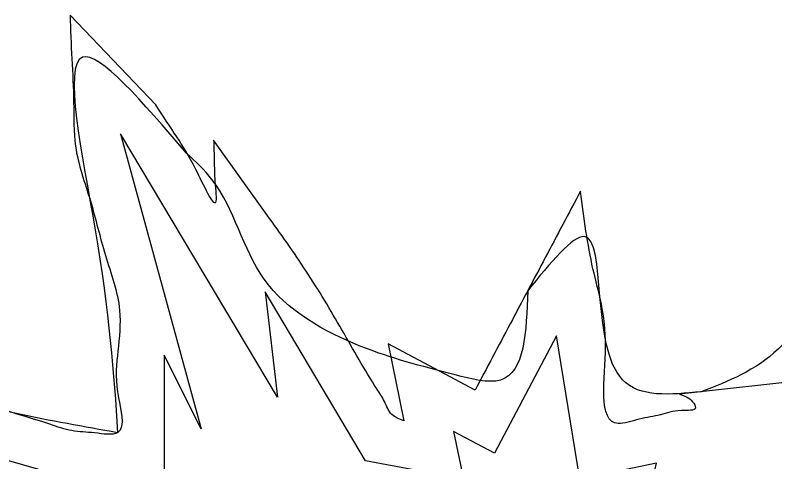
# Model space of a CAD drawing. Header units: inches. Extents: x 0.01 to 3.99, y 0.01 to 4.99.
# Drawn here: x 0.482 to 1.013, y 2.234 to 2.547 of the extents above; entities that cross this region are included whole.
import ezdxf

# ---------------------------------------------------------------- set-up
doc = ezdxf.new("R2010")
doc.units = ezdxf.units.IN
for name, color, linetype in [('Logo', 7, 'CONTINUOUS'), ('outline', 7, 'CONTINUOUS'), ('outline_2', 7, 'CONTINUOUS'), ('pcb_outline', 7, 'CONTINUOUS')]:
    doc.layers.add(name, color=color, linetype=linetype)

msp = doc.modelspace()

# ---------------------------------------------------------------- linework, layer by layer
at = {"layer": 'Logo', "color": 7}
msp.add_lwpolyline([(1.114942, 2.168226), (0.946043, 2.200444), (0.949948, 2.221597), (0.925053, 2.214926), (0.929609, 2.233963), (0.876075, 2.222899), (0.859804, 2.322969), (0.816359, 2.24096), (0.787884, 2.256093), (0.794718, 2.222736), (0.726377, 2.235591), (0.656247, 2.353559), (0.66487, 2.280012), (0.555363, 2.463881), (0.611662, 2.257883), (0.585953, 2.309464), (0.585953, 2.222736), (0.521843, 2.222736), (0.226515, 2.307836), (0.476934, 2.161555), (0.455781, 2.048793), (0.358802, 1.974432), (0.445855, 1.99526), (0.410058, 1.80472)], dxfattribs=at)
at = {"layer": 'outline', "color": 7}
for points in [[(0.579968, 2.484049), (0.520157, 2.546688)], [(0.657702, 2.407236), (0.62036, 2.459483)], [(0.802843, 2.284976), (0.742111, 2.317233), (0.753107, 2.263683)], [(1.037828, 2.292413), (0.945664, 2.282212)]]:
    msp.add_lwpolyline(points, dxfattribs=at)
for points, knots in [([(0.520157, 2.546688), (0.520542, 2.536526), (0.521313, 2.516203), (0.52316, 2.485826), (0.522152, 2.451971), (0.535319, 2.417279), (0.543898, 2.378855), (0.557001, 2.344954), (0.553589, 2.311525), (0.55068, 2.286554), (0.561961, 2.251084), (0.536521, 2.255721), (0.521541, 2.25586), (0.480816, 2.26995), (0.415408, 2.28655), (0.324709, 2.313778), (0.264149, 2.330702), (0.233879, 2.339162)], [0, 0, 0, 0, 0.030493, 0.060987, 0.09148, 0.131024, 0.170585, 0.210048, 0.238552, 0.267055, 0.295561, 0.311632, 0.327538, 0.343583, 0.437985, 0.532395, 0.626744, 0.626744, 0.626744, 0.626744]), ([(0.62036, 2.459483), (0.620552, 2.45453), (0.620935, 2.444626), (0.62086, 2.431957), (0.624085, 2.404558), (0.606481, 2.443739), (0.595341, 2.460858), (0.585084, 2.476332), (0.579968, 2.484049)], [0, 0, 0, 0, 0.014499, 0.028999, 0.043498, 0.07015, 0.096828, 0.123372, 0.123372, 0.123372, 0.123372]), ([(0.945664, 2.282212), (0.948927, 2.281065), (0.953594, 2.279424), (0.958915, 2.270128), (0.943126, 2.2717), (0.932765, 2.26718), (0.917701, 2.265389), (0.886719, 2.254154), (0.89929, 2.323589), (0.883834, 2.367749), (0.878867, 2.405091), (0.876383, 2.423761)], [0, 0, 0, 0, 0.010546, 0.015085, 0.025049, 0.040094, 0.055141, 0.070186, 0.124933, 0.179679, 0.234425, 0.234425, 0.234425, 0.234425]), ([(0.753107, 2.263683), (0.750013, 2.264822), (0.743529, 2.267209), (0.73994, 2.277318), (0.727471, 2.296157), (0.710091, 2.327187), (0.685682, 2.368339), (0.667029, 2.39427), (0.657702, 2.407236)], [0, 0, 0, 0, 0.009427, 0.019757, 0.030015, 0.077914, 0.125792, 0.173667, 0.173667, 0.173667, 0.173667])]:
    msp.add_open_spline(points, degree=3, knots=knots, dxfattribs=at)
msp.add_open_spline([(0.876383, 2.423761), (0.868212, 2.408341), (0.85187, 2.3775), (0.827356, 2.331238), (0.811014, 2.300397), (0.802843, 2.284976)], degree=3, dxfattribs=at)
at = {"layer": 'outline_2', "color": 7}
for points, knots in [([(0.601418, 2.450446), (0.57093, 2.486036), (0.503568, 2.564671), (0.545533, 2.371889), (0.550623, 2.296508), (0.553407, 2.255288)], [0, 0, 0, 0, 0.098628, 0.217918, 0.361858, 0.361858, 0.361858, 0.361858]), ([(0.83961, 2.354369), (0.838606, 2.325744), (0.837108, 2.28307), (0.774073, 2.299561), (0.719902, 2.31334), (0.646212, 2.354375), (0.633343, 2.420682), (0.607732, 2.444559), (0.601418, 2.450446)], [0, 0, 0, 0, 0.065145, 0.097117, 0.165842, 0.248071, 0.326488, 0.35215, 0.35215, 0.35215, 0.35215]), ([(1.222983, 2.436786), (1.212466, 2.433069), (1.173669, 2.419357), (1.201463, 2.33108), (1.109252, 2.313843), (1.050492, 2.363436), (1.012474, 2.303917), (0.979652, 2.291215), (0.960667, 2.283868)], [0, 0, 0, 0, 0.030895, 0.11397, 0.17897, 0.248927, 0.293649, 0.355003, 0.355003, 0.355003, 0.355003]), ([(0.960667, 2.283868), (0.939148, 2.281742), (0.877603, 2.275663), (0.900729, 2.429759), (0.855337, 2.373768), (0.83961, 2.354369)], [0, 0, 0, 0, 0.055565, 0.158921, 0.213713, 0.213713, 0.213713, 0.213713]), ([(0.553407, 2.255288), (0.506285, 2.263613), (0.406421, 2.281256), (0.281464, 2.343515), (0.195128, 2.330845), (0.162779, 2.326098)], [0, 0, 0, 0, 0.143774, 0.304698, 0.401123, 0.401123, 0.401123, 0.401123])]:
    msp.add_open_spline(points, degree=3, knots=knots, dxfattribs=at)
at = {"layer": 'pcb_outline', "color": 7}
for points, knots in [([(0.601418, 2.450446), (0.57093, 2.486036), (0.503568, 2.564671), (0.545533, 2.371889), (0.550623, 2.296508), (0.553407, 2.255288)], [0, 0, 0, 0, 0.098628, 0.217918, 0.361858, 0.361858, 0.361858, 0.361858]), ([(0.83961, 2.354369), (0.838606, 2.325744), (0.837108, 2.28307), (0.774073, 2.299561), (0.719902, 2.31334), (0.646212, 2.354375), (0.633343, 2.420682), (0.607732, 2.444559), (0.601418, 2.450446)], [0, 0, 0, 0, 0.065145, 0.097117, 0.165842, 0.248071, 0.326488, 0.35215, 0.35215, 0.35215, 0.35215]), ([(1.222983, 2.436786), (1.212466, 2.433069), (1.173669, 2.419357), (1.201463, 2.33108), (1.109252, 2.313843), (1.050492, 2.363436), (1.012474, 2.303917), (0.979652, 2.291215), (0.960667, 2.283868)], [0, 0, 0, 0, 0.030895, 0.11397, 0.17897, 0.248927, 0.293649, 0.355003, 0.355003, 0.355003, 0.355003]), ([(0.960667, 2.283868), (0.939148, 2.281742), (0.877603, 2.275663), (0.900729, 2.429759), (0.855337, 2.373768), (0.83961, 2.354369)], [0, 0, 0, 0, 0.055565, 0.158921, 0.213713, 0.213713, 0.213713, 0.213713]), ([(0.553407, 2.255288), (0.506285, 2.263613), (0.406421, 2.281256), (0.281464, 2.343515), (0.195128, 2.330845), (0.162779, 2.326098)], [0, 0, 0, 0, 0.143774, 0.304698, 0.401123, 0.401123, 0.401123, 0.401123])]:
    msp.add_open_spline(points, degree=3, knots=knots, dxfattribs=at)

doc.saveas('drawing.dxf')
